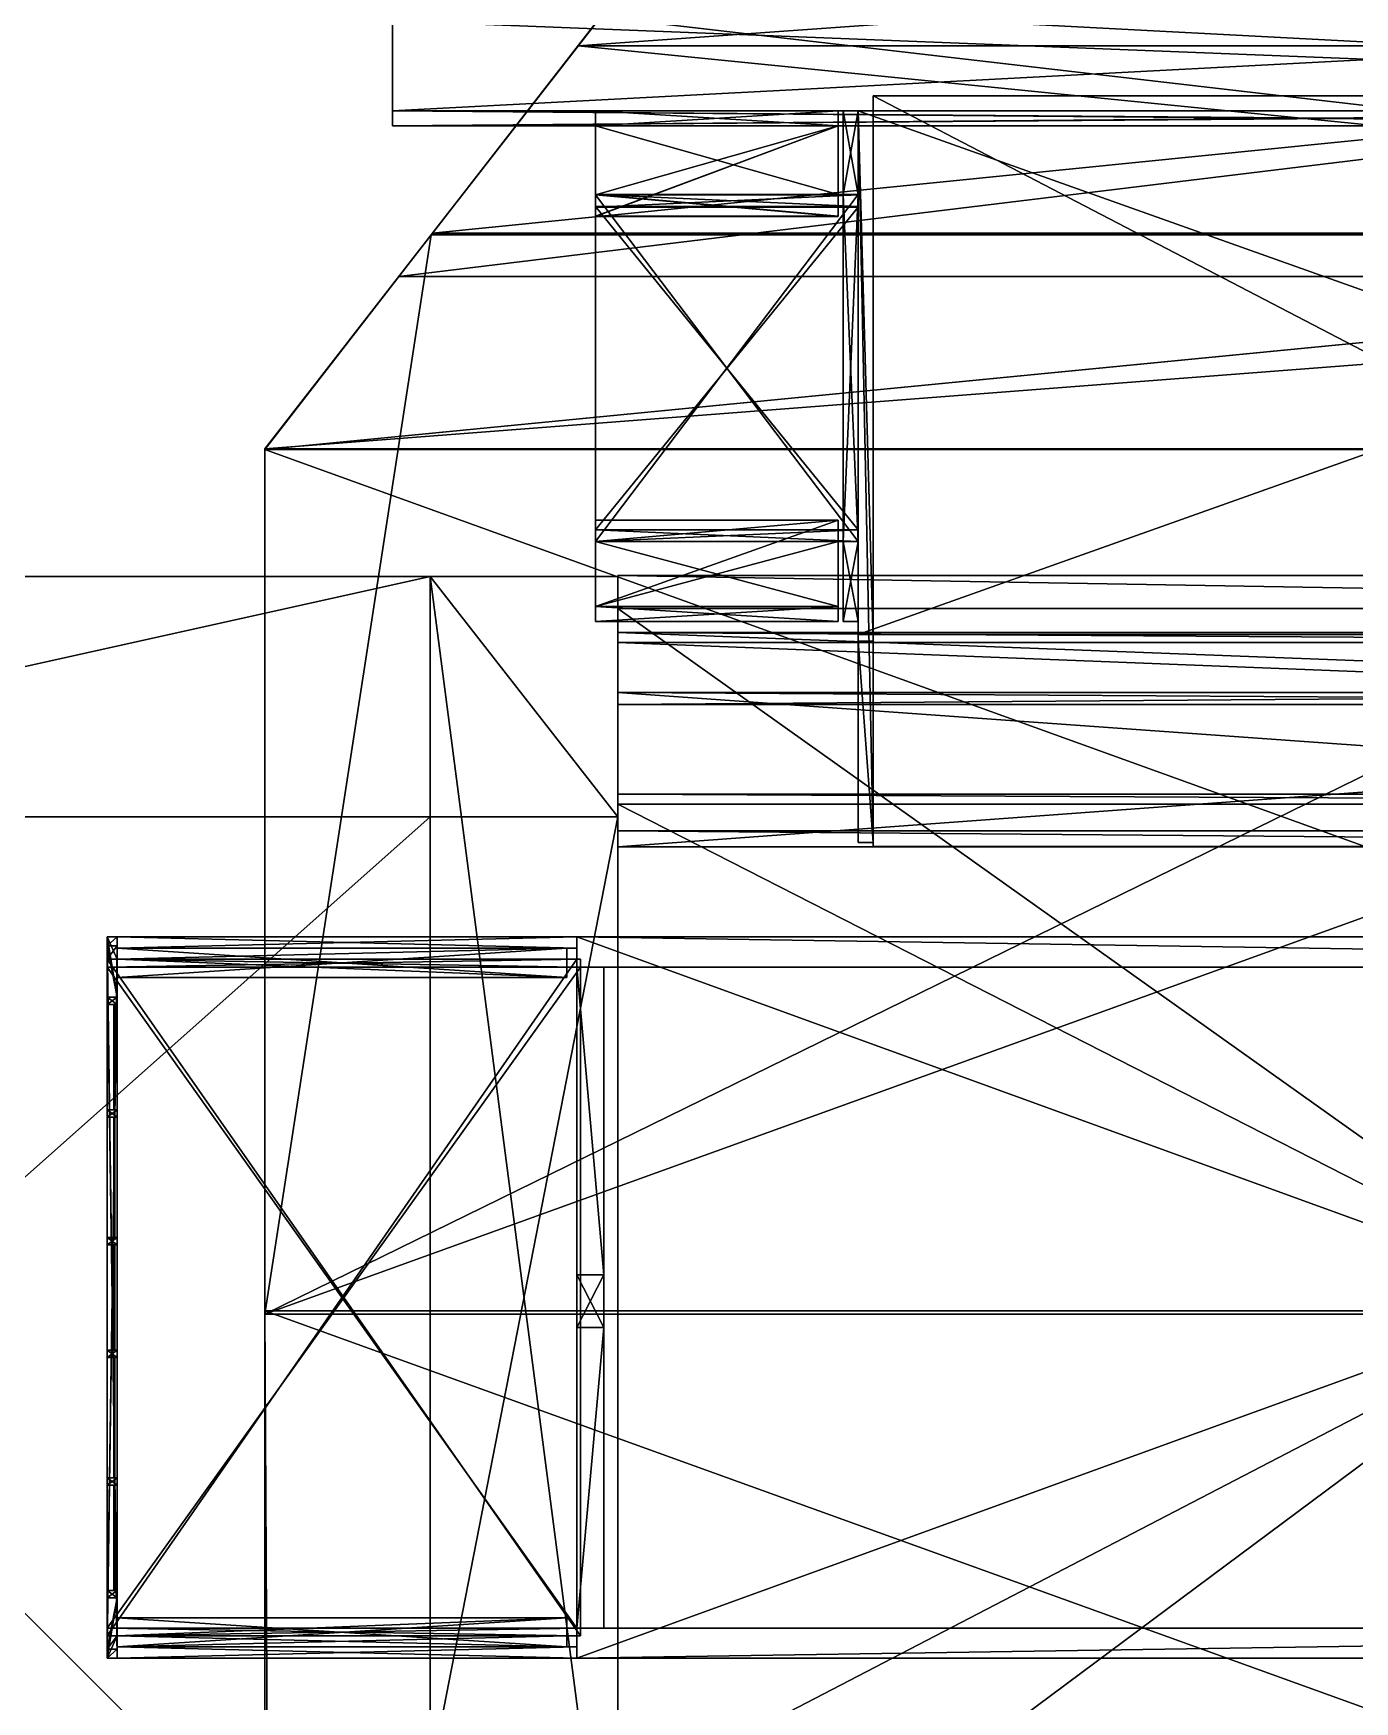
# Model space of a CAD drawing. Extents: x -3720 to 2816, y 1248 to 5888.
# Drawn here: x 1 to 1409, y 3154 to 4930 of the extents above; entities that cross this region are included whole.
import ezdxf

# ---------------------------------------------------------------- set-up
doc = ezdxf.new("R2010")
doc.units = 0

msp = doc.modelspace()

# ---------------------------------------------------------------- meshes
at = {"layer": 'OBJECT000', "color": 50}
mesh = msp.add_polyface(dxfattribs=at)
corners = [(424, 2816, -6400), (424, 4352, -6400), (424, 4096, -5760), (424, 3072, -5760), (624, 3072, -5760), (624, 4096, -5760), (624, 4352, -6400), (624, 2816, -6400)]
mesh.append_faces([[corners[k] for k in face] for face in [(1, 3, 0), (3, 5, 4), (1, 7, 6), (1, 5, 2), (0, 4, 7), (7, 5, 6)]], dxfattribs={"vtx0": -1})
mesh.append_faces([[corners[k] for k in face] for face in [(1, 2, 3), (3, 2, 5), (1, 0, 7), (1, 6, 5), (0, 3, 4), (7, 4, 5)]], dxfattribs={"vtx2": -1})
at = {"layer": 'OBJECT002', "color": 50}
mesh = msp.add_polyface(dxfattribs=at)
corners = [(80, 3232, -5584), (80, 3936, -5584), (580.328003, 3936, -5584), (580.328003, 3232, -5584), (80, 3944.399902, -5596), (80, 3223.600098, -5596), (580.328003, 3223.600098, -5596), (580.328003, 3944.399902, -5596)]
mesh.append_faces([[corners[k] for k in face] for face in [(1, 3, 0), (1, 5, 4), (3, 7, 6), (0, 6, 5), (2, 4, 7), (5, 7, 4)]], dxfattribs={"vtx0": -1})
mesh.append_faces([[corners[k] for k in face] for face in [(1, 2, 3), (1, 0, 5), (3, 2, 7), (0, 3, 6), (2, 1, 4), (5, 6, 7)]], dxfattribs={"vtx2": -1})
at = {"layer": 'OBJECT003', "color": 50}
mesh = msp.add_polyface(dxfattribs=at)
corners = [(80, 3936, -5744), (80, 3232, -5744), (584, 3232, -5744), (584, 3936, -5744), (80, 3223.600098, -5732), (80, 3944.400879, -5732), (584, 3944.400879, -5732), (584, 3223.600098, -5732)]
mesh.append_faces([[corners[k] for k in face] for face in [(1, 3, 0), (1, 5, 4), (3, 7, 6), (0, 6, 5), (2, 4, 7), (5, 7, 4)]], dxfattribs={"vtx0": -1})
mesh.append_faces([[corners[k] for k in face] for face in [(1, 2, 3), (1, 0, 5), (3, 2, 7), (0, 3, 6), (2, 1, 4), (5, 6, 7)]], dxfattribs={"vtx2": -1})
at = {"layer": 'OBJECT004', "color": 50}
mesh = msp.add_polyface(dxfattribs=at)
corners = [(90.721207, 3968, -5698.290039), (580.328125, 3968, -5698.290039), (580.328125, 3968, -5629.708496), (90.721207, 3968, -5629.708496), (580.328003, 3956, -5612.568359), (580.328003, 3956, -5715.430176), (90.721207, 3956, -5612.568359), (90.721207, 3956, -5715.427246)]
mesh.append_faces([[corners[k] for k in face] for face in [(1, 3, 0), (2, 5, 4), (3, 4, 6), (1, 7, 5), (0, 6, 7), (5, 6, 4)]], dxfattribs={"vtx0": -1})
mesh.append_faces([[corners[k] for k in face] for face in [(1, 2, 3), (2, 1, 5), (3, 2, 4), (1, 0, 7), (0, 3, 6), (5, 7, 6)]], dxfattribs={"vtx2": -1})
at = {"layer": 'OBJECT005', "color": 50}
mesh = msp.add_polyface(dxfattribs=at)
corners = [(580.328125, 3200, -5629.708496), (580.328125, 3200, -5698.290039), (90.721207, 3200, -5698.290039), (90.721207, 3200, -5629.708496), (580.328003, 3212, -5715.430176), (580.328003, 3212, -5612.568359), (90.721207, 3212, -5612.567871), (90.721207, 3212, -5715.429688)]
mesh.append_faces([[corners[k] for k in face] for face in [(1, 3, 0), (1, 5, 4), (0, 6, 5), (2, 4, 7), (3, 7, 6), (4, 6, 7)]], dxfattribs={"vtx0": -1})
mesh.append_faces([[corners[k] for k in face] for face in [(1, 2, 3), (1, 0, 5), (0, 3, 6), (2, 1, 4), (3, 2, 7), (4, 5, 6)]], dxfattribs={"vtx2": -1})
at = {"layer": 'OBJECT006', "color": 50}
mesh = msp.add_polyface(dxfattribs=at)
corners = [(569.606018, 3212, -5612.572266), (90.722656, 3212, -5612.572266), (90.722656, 3223.601807, -5596), (569.606018, 3223.601807, -5596), (90.722656, 3243, -5596), (569.606018, 3243, -5596), (90.721199, 3212, -5634.860352), (569.606018, 3212, -5634.860352)]
mesh.append_faces([[corners[k] for k in face] for face in [(1, 3, 0), (2, 5, 3), (1, 4, 2), (1, 7, 6), (0, 5, 7), (4, 7, 5)]], dxfattribs={"vtx0": -1})
mesh.append_faces([[corners[k] for k in face] for face in [(1, 2, 3), (2, 4, 5), (1, 6, 4), (1, 0, 7), (0, 3, 5), (4, 6, 7)]], dxfattribs={"vtx2": -1})
at = {"layer": 'OBJECT007', "color": 50}
mesh = msp.add_polyface(dxfattribs=at)
corners = [(569.606018, 3944.399658, -5596), (90.722656, 3944.399658, -5596), (90.722656, 3956, -5612.570313), (569.606018, 3956, -5612.570313), (90.722656, 3925, -5596), (569.606018, 3925, -5596), (90.721199, 3956, -5634.859863), (569.606018, 3956, -5634.859863)]
mesh.append_faces([[corners[k] for k in face] for face in [(1, 3, 0), (1, 5, 4), (2, 4, 6), (3, 6, 7), (3, 5, 0), (6, 5, 7)]], dxfattribs={"vtx0": -1})
mesh.append_faces([[corners[k] for k in face] for face in [(1, 2, 3), (1, 0, 5), (2, 1, 4), (3, 2, 6), (3, 7, 5), (6, 4, 5)]], dxfattribs={"vtx2": -1})
at = {"layer": 'OBJECT008', "color": 50}
mesh = msp.add_polyface(dxfattribs=at)
corners = [(90.722656, 3956, -5715.427734), (90.722656, 3944.398193, -5732), (569.606018, 3944.398193, -5732), (569.606018, 3956, -5715.427734), (90.722656, 3925, -5732), (569.606018, 3925, -5732), (90.721199, 3956, -5693.139648), (569.606018, 3956, -5693.139648)]
mesh.append_faces([[corners[k] for k in face] for face in [(1, 3, 0), (1, 5, 2), (1, 6, 4), (0, 7, 6), (3, 5, 7), (4, 7, 5)]], dxfattribs={"vtx0": -1})
mesh.append_faces([[corners[k] for k in face] for face in [(1, 2, 3), (1, 4, 5), (1, 0, 6), (0, 3, 7), (3, 2, 5), (4, 6, 7)]], dxfattribs={"vtx2": -1})
at = {"layer": 'OBJECT009', "color": 50}
mesh = msp.add_polyface(dxfattribs=at)
corners = [(569.606018, 3223.599121, -5732), (90.722656, 3223.599121, -5732), (90.722656, 3212, -5715.431641), (569.606018, 3212, -5715.431641), (90.722656, 3243, -5732), (569.606018, 3243, -5732), (90.721199, 3212, -5693.140137), (569.606018, 3212, -5693.140137)]
mesh.append_faces([[corners[k] for k in face] for face in [(1, 3, 0), (1, 5, 4), (2, 4, 6), (3, 6, 7), (0, 7, 5), (5, 6, 4)]], dxfattribs={"vtx0": -1})
mesh.append_faces([[corners[k] for k in face] for face in [(1, 2, 3), (1, 0, 5), (2, 1, 4), (3, 2, 6), (0, 3, 7), (5, 7, 6)]], dxfattribs={"vtx2": -1})
at = {"layer": 'OBJECT010', "color": 50}
mesh = msp.add_polyface(dxfattribs=at)
corners = [(80, 3209.597656, -5712), (80, 3223.597656, -5732), (80, 3944.398926, -5732), (80, 3958.398926, -5712), (90.721199, 3944.400146, -5732), (90.721199, 3958.400146, -5712), (90.721199, 3209.599121, -5712), (90.721199, 3223.599121, -5732)]
mesh.append_faces([[corners[k] for k in face] for face in [(1, 3, 0), (2, 5, 3), (7, 0, 6), (2, 7, 4), (4, 6, 5), (0, 5, 6)]], dxfattribs={"vtx0": -1})
mesh.append_faces([[corners[k] for k in face] for face in [(1, 2, 3), (2, 4, 5), (7, 1, 0), (2, 1, 7), (4, 7, 6), (0, 3, 5)]], dxfattribs={"vtx2": -1})
at = {"layer": 'OBJECT011', "color": 50}
mesh = msp.add_polyface(dxfattribs=at)
corners = [(80, 3200, -5629.710449), (80, 3200, -5632), (80, 3968, -5632), (80, 3968, -5629.709961), (80, 3944.399902, -5596), (80, 3223.600342, -5596), (90.721199, 3968, -5632), (90.721199, 3968, -5629.709961), (90.721199, 3200, -5629.710449), (90.721199, 3200, -5632), (90.721199, 3223.598633, -5596), (90.721199, 3944.399902, -5596)]
mesh.append_faces([[corners[k] for k in face] for face in [(1, 5, 0), (2, 7, 3), (0, 9, 1), (0, 10, 8), (3, 11, 4), (5, 11, 10), (6, 11, 7), (2, 9, 6)]], dxfattribs={"vtx0": -1})
mesh.append_faces([[corners[k] for k in face] for face in [(1, 3, 4), (1, 4, 5), (6, 8, 10), (6, 10, 11)]], dxfattribs={"vtx0": -1, "vtx2": -1})
mesh.append_faces([[corners[k] for k in face] for face in [(1, 2, 3), (2, 6, 7), (0, 8, 9), (0, 5, 10), (3, 7, 11), (5, 4, 11), (6, 9, 8), (2, 1, 9)]], dxfattribs={"vtx2": -1})
at = {"layer": 'OBJECT012', "color": 50}
mesh = msp.add_polyface(dxfattribs=at)
corners = [(80, 3200, -5632), (80, 3200, -5698.290527), (80, 3209.599854, -5712), (80, 3264, -5712), (80, 3264, -5632), (90.721199, 3200, -5632), (90.721199, 3200, -5698.290527), (90.721199, 3209.599854, -5712), (90.721199, 3264, -5712), (90.721199, 3264, -5632)]
mesh.append_faces([[corners[k] for k in face] for face in [(1, 4, 0), (6, 0, 5), (1, 7, 2), (7, 9, 8), (2, 8, 3), (0, 9, 5), (3, 9, 4)]], dxfattribs={"vtx0": -1})
mesh.append_faces([[corners[k] for k in face] for face in [(1, 3, 4), (7, 5, 9)]], dxfattribs={"vtx0": -1, "vtx2": -1})
mesh.append_faces([[corners[k] for k in face] for face in [(1, 2, 3), (6, 1, 0), (1, 6, 7), (7, 6, 5), (2, 7, 8), (0, 4, 9), (3, 8, 9)]], dxfattribs={"vtx2": -1})
at = {"layer": 'OBJECT013', "color": 50}
mesh = msp.add_polyface(dxfattribs=at)
corners = [(80, 3264, -5712), (80, 3272, -5712), (80, 3272, -5632), (80, 3264, -5632), (90.721199, 3272, -5712), (90.721199, 3264, -5712), (90.721199, 3264, -5632), (90.721199, 3272, -5632)]
mesh.append_faces([[corners[k] for k in face] for face in [(1, 3, 0), (5, 7, 4), (0, 4, 1), (2, 6, 3), (5, 3, 6), (1, 7, 2)]], dxfattribs={"vtx0": -1})
mesh.append_faces([[corners[k] for k in face] for face in [(1, 2, 3), (5, 6, 7), (0, 5, 4), (2, 7, 6), (5, 0, 3), (1, 4, 7)]], dxfattribs={"vtx2": -1})
at = {"layer": 'OBJECT014', "color": 50}
mesh = msp.add_polyface(dxfattribs=at)
corners = [(87, 3272, -5712), (87, 3384, -5712), (87, 3384, -5632), (87, 3272, -5632), (88, 3384, -5712), (88, 3272, -5712), (88, 3272, -5632), (88, 3384, -5632)]
mesh.append_faces([[corners[k] for k in face] for face in [(1, 3, 0), (5, 7, 4), (0, 4, 1), (2, 6, 3), (5, 3, 6), (1, 7, 2)]], dxfattribs={"vtx0": -1})
mesh.append_faces([[corners[k] for k in face] for face in [(1, 2, 3), (5, 6, 7), (0, 5, 4), (2, 7, 6), (5, 0, 3), (1, 4, 7)]], dxfattribs={"vtx2": -1})
at = {"layer": 'OBJECT015', "color": 50}
mesh = msp.add_polyface(dxfattribs=at)
corners = [(80, 3384, -5712), (80, 3392, -5712), (80, 3392, -5632), (80, 3384, -5632), (90.721199, 3392, -5712), (90.721199, 3384, -5712), (90.721199, 3384, -5632), (90.721199, 3392, -5632)]
mesh.append_faces([[corners[k] for k in face] for face in [(1, 3, 0), (5, 7, 4), (0, 4, 1), (2, 6, 3), (5, 3, 6), (1, 7, 2)]], dxfattribs={"vtx0": -1})
mesh.append_faces([[corners[k] for k in face] for face in [(1, 2, 3), (5, 6, 7), (0, 5, 4), (2, 7, 6), (5, 0, 3), (1, 4, 7)]], dxfattribs={"vtx2": -1})
at = {"layer": 'OBJECT016', "color": 50}
mesh = msp.add_polyface(dxfattribs=at)
corners = [(87, 3392, -5712), (87, 3520, -5712), (87, 3520, -5632), (87, 3392, -5632), (88, 3520, -5712), (88, 3392, -5712), (88, 3392, -5632), (88, 3520, -5632)]
mesh.append_faces([[corners[k] for k in face] for face in [(1, 3, 0), (5, 7, 4), (0, 4, 1), (2, 6, 3), (5, 3, 6), (1, 7, 2)]], dxfattribs={"vtx0": -1})
mesh.append_faces([[corners[k] for k in face] for face in [(1, 2, 3), (5, 6, 7), (0, 5, 4), (2, 7, 6), (5, 0, 3), (1, 4, 7)]], dxfattribs={"vtx2": -1})
at = {"layer": 'OBJECT017', "color": 50}
mesh = msp.add_polyface(dxfattribs=at)
corners = [(80, 3520, -5712), (80, 3528, -5712), (80, 3528, -5632), (80, 3520, -5632), (90.721199, 3528, -5712), (90.721199, 3520, -5712), (90.721199, 3520, -5632), (90.721199, 3528, -5632)]
mesh.append_faces([[corners[k] for k in face] for face in [(1, 3, 0), (5, 7, 4), (0, 4, 1), (2, 6, 3), (5, 3, 6), (1, 7, 2)]], dxfattribs={"vtx0": -1})
mesh.append_faces([[corners[k] for k in face] for face in [(1, 2, 3), (5, 6, 7), (0, 5, 4), (2, 7, 6), (5, 0, 3), (1, 4, 7)]], dxfattribs={"vtx2": -1})
at = {"layer": 'OBJECT018', "color": 50}
mesh = msp.add_polyface(dxfattribs=at)
corners = [(87, 3528, -5712), (87, 3640, -5712), (87, 3640, -5632), (87, 3528, -5632), (88, 3640, -5712), (88, 3528, -5712), (88, 3528, -5632), (88, 3640, -5632)]
mesh.append_faces([[corners[k] for k in face] for face in [(1, 3, 0), (5, 7, 4), (0, 4, 1), (2, 6, 3), (5, 3, 6), (1, 7, 2)]], dxfattribs={"vtx0": -1})
mesh.append_faces([[corners[k] for k in face] for face in [(1, 2, 3), (5, 6, 7), (0, 5, 4), (2, 7, 6), (5, 0, 3), (1, 4, 7)]], dxfattribs={"vtx2": -1})
at = {"layer": 'OBJECT019', "color": 50}
mesh = msp.add_polyface(dxfattribs=at)
corners = [(80, 3640, -5712), (80, 3648, -5712), (80, 3648, -5632), (80, 3640, -5632), (90.721199, 3648, -5712), (90.721199, 3640, -5712), (90.721199, 3640, -5632), (90.721199, 3648, -5632)]
mesh.append_faces([[corners[k] for k in face] for face in [(1, 3, 0), (5, 7, 4), (0, 4, 1), (2, 6, 3), (1, 7, 2), (5, 3, 6)]], dxfattribs={"vtx0": -1})
mesh.append_faces([[corners[k] for k in face] for face in [(1, 2, 3), (5, 6, 7), (0, 5, 4), (2, 7, 6), (1, 4, 7), (5, 0, 3)]], dxfattribs={"vtx2": -1})
at = {"layer": 'OBJECT020', "color": 50}
mesh = msp.add_polyface(dxfattribs=at)
corners = [(87, 3648, -5712), (87, 3776, -5712), (87, 3776, -5632), (87, 3648, -5632), (88, 3776, -5712), (88, 3648, -5712), (88, 3648, -5632), (88, 3776, -5632)]
mesh.append_faces([[corners[k] for k in face] for face in [(1, 3, 0), (5, 7, 4), (0, 4, 1), (2, 6, 3), (5, 3, 6), (1, 7, 2)]], dxfattribs={"vtx0": -1})
mesh.append_faces([[corners[k] for k in face] for face in [(1, 2, 3), (5, 6, 7), (0, 5, 4), (2, 7, 6), (5, 0, 3), (1, 4, 7)]], dxfattribs={"vtx2": -1})
at = {"layer": 'OBJECT021', "color": 50}
mesh = msp.add_polyface(dxfattribs=at)
corners = [(80, 3776, -5712), (80, 3784, -5712), (80, 3784, -5632), (80, 3776, -5632), (90.721199, 3784, -5712), (90.721199, 3776, -5712), (90.721199, 3776, -5632), (90.721199, 3784, -5632)]
mesh.append_faces([[corners[k] for k in face] for face in [(1, 3, 0), (5, 7, 4), (0, 4, 1), (2, 6, 3), (5, 3, 6), (1, 7, 2)]], dxfattribs={"vtx0": -1})
mesh.append_faces([[corners[k] for k in face] for face in [(1, 2, 3), (5, 6, 7), (0, 5, 4), (2, 7, 6), (5, 0, 3), (1, 4, 7)]], dxfattribs={"vtx2": -1})
at = {"layer": 'OBJECT022', "color": 50}
mesh = msp.add_polyface(dxfattribs=at)
corners = [(87, 3784, -5712), (87, 3896, -5712), (87, 3896, -5632), (87, 3784, -5632), (88, 3896, -5712), (88, 3784, -5712), (88, 3784, -5632), (88, 3896, -5632)]
mesh.append_faces([[corners[k] for k in face] for face in [(1, 3, 0), (5, 7, 4), (0, 4, 1), (2, 6, 3), (5, 3, 6), (1, 7, 2)]], dxfattribs={"vtx0": -1})
mesh.append_faces([[corners[k] for k in face] for face in [(1, 2, 3), (5, 6, 7), (0, 5, 4), (2, 7, 6), (5, 0, 3), (1, 4, 7)]], dxfattribs={"vtx2": -1})
at = {"layer": 'OBJECT023', "color": 50}
mesh = msp.add_polyface(dxfattribs=at)
corners = [(80, 3896, -5712), (80, 3904, -5712), (80, 3904, -5632), (80, 3896, -5632), (90.721199, 3904, -5712), (90.721199, 3896, -5712), (90.721199, 3896, -5632), (90.721199, 3904, -5632)]
mesh.append_faces([[corners[k] for k in face] for face in [(1, 3, 0), (5, 7, 4), (0, 4, 1), (2, 6, 3), (1, 7, 2), (5, 3, 6)]], dxfattribs={"vtx0": -1})
mesh.append_faces([[corners[k] for k in face] for face in [(1, 2, 3), (5, 6, 7), (0, 5, 4), (2, 7, 6), (1, 4, 7), (5, 0, 3)]], dxfattribs={"vtx2": -1})
at = {"layer": 'OBJECT024', "color": 50}
mesh = msp.add_polyface(dxfattribs=at)
corners = [(80, 3904, -5712), (80, 3958.400146, -5712), (80, 3968, -5698.290527), (80, 3968, -5632), (80, 3904, -5632), (90.721199, 3968, -5698.290527), (90.721199, 3968, -5632), (90.721199, 3958.399658, -5712), (90.721199, 3904, -5712), (90.721199, 3904, -5632)]
mesh.append_faces([[corners[k] for k in face] for face in [(1, 4, 0), (2, 6, 3), (1, 5, 2), (5, 9, 6), (1, 8, 7), (3, 9, 4), (8, 4, 9)]], dxfattribs={"vtx0": -1})
mesh.append_faces([[corners[k] for k in face] for face in [(1, 3, 4), (5, 8, 9)]], dxfattribs={"vtx0": -1, "vtx2": -1})
mesh.append_faces([[corners[k] for k in face] for face in [(1, 2, 3), (2, 5, 6), (1, 7, 5), (5, 7, 8), (1, 0, 8), (3, 6, 9), (8, 0, 4)]], dxfattribs={"vtx2": -1})
at = {"layer": 'OBJECT025', "color": 50}
mesh = msp.add_polyface(dxfattribs=at)
corners = [(424, 3072, -5760), (-728, 3072, -5760), (-728, 4096, -5760), (424, 4096, -5760), (424, 4352, -6400), (-1112, 4352, -6400), (-1112, 2816, -6400), (424, 2816, -6400)]
mesh.append_faces([[corners[k] for k in face] for face in [(1, 3, 0), (5, 7, 4), (4, 2, 5), (6, 0, 7), (5, 1, 6), (7, 3, 4)]], dxfattribs={"vtx0": -1})
mesh.append_faces([[corners[k] for k in face] for face in [(1, 2, 3), (5, 6, 7), (4, 3, 2), (6, 1, 0), (5, 2, 1), (7, 0, 3)]], dxfattribs={"vtx2": -1})
at = {"layer": 'OBJECT055', "color": 50}
mesh = msp.add_polyface(dxfattribs=at)
corners = [(880, 4290, -6304), (880, 4848, -6304), (2448, 4848, -6304), (2448, 4290, -6304), (880, 4848, -6320), (880, 4290, -6320), (2448, 4290, -6320), (2448, 4848, -6320)]
mesh.append_faces([[corners[k] for k in face] for face in [(1, 3, 0), (5, 7, 4), (4, 0, 5), (6, 2, 7), (7, 1, 4), (5, 3, 6)]], dxfattribs={"vtx0": -1})
mesh.append_faces([[corners[k] for k in face] for face in [(1, 2, 3), (5, 6, 7), (4, 1, 0), (6, 3, 2), (7, 2, 1), (5, 0, 3)]], dxfattribs={"vtx2": -1})
at = {"layer": 'OBJECT056', "color": 50}
mesh = msp.add_polyface(dxfattribs=at)
corners = [(624, 4080.890137, -5776), (624, 4228.459961, -6155.459961), (2688, 4228.459961, -6155.459961), (2688, 4080.890137, -5776), (624, 4064, -5776), (624, 4215.580078, -6154.939941), (2688, 4064, -5776), (2688, 4215.580078, -6154.939941)]
mesh.append_faces([[corners[k] for k in face] for face in [(1, 3, 0), (0, 5, 1), (0, 6, 4), (2, 6, 3), (4, 7, 5), (1, 7, 2)]], dxfattribs={"vtx0": -1})
mesh.append_faces([[corners[k] for k in face] for face in [(1, 2, 3), (0, 4, 5), (0, 3, 6), (2, 7, 6), (4, 6, 7), (1, 5, 7)]], dxfattribs={"vtx2": -1})
at = {"layer": 'OBJECT057', "color": 50}
mesh = msp.add_polyface(dxfattribs=at)
corners = [(624, 4228.459473, -6155.459961), (624, 4292.439453, -6320), (2304, 4292.439453, -6320), (2304, 4228.459473, -6155.459961), (624, 4215.580078, -6154.939941), (624, 4281.600098, -6320), (2304, 4281.598633, -6320), (2304, 4215.578613, -6154.939941)]
mesh.append_faces([[corners[k] for k in face] for face in [(1, 3, 0), (5, 0, 4), (5, 7, 6), (4, 3, 7), (1, 6, 2), (2, 7, 3)]], dxfattribs={"vtx0": -1})
mesh.append_faces([[corners[k] for k in face] for face in [(1, 2, 3), (5, 1, 0), (5, 4, 7), (4, 0, 3), (1, 5, 6), (2, 6, 7)]], dxfattribs={"vtx2": -1})
at = {"layer": 'OBJECT059', "color": 50}
mesh = msp.add_polyface(dxfattribs=at)
corners = [(896, 4064.320068, -5765.691406), (896, 4864, -6044.611328), (2432, 4864, -6044.611328), (2432, 4064.320068, -5765.691406), (2432, 4864, -6049.959961), (896, 4864, -6049.959961), (896, 4064.320068, -5775.560059), (2432, 4064.320068, -5775.560059)]
mesh.append_faces([[corners[k] for k in face] for face in [(1, 3, 0), (2, 5, 4), (1, 6, 5), (3, 4, 7), (0, 7, 6), (5, 7, 4)]], dxfattribs={"vtx0": -1})
mesh.append_faces([[corners[k] for k in face] for face in [(1, 2, 3), (2, 1, 5), (1, 0, 6), (3, 2, 4), (0, 3, 7), (5, 6, 7)]], dxfattribs={"vtx2": -1})
at = {"layer": 'OBJECT060', "color": 50}
mesh = msp.add_polyface(dxfattribs=at)
corners = [(880, 4283.109863, -6304.439941), (880, 4848, -6304.439941), (880, 4848, -6044.609375), (880, 4068.459717, -5767.139648), (896, 4848, -6044.61084), (896, 4068.460449, -5767.141113), (896, 4848, -6304.439941), (896, 4283.109863, -6304.439941)]
mesh.append_faces([[corners[k] for k in face] for face in [(1, 3, 0), (2, 5, 3), (1, 4, 2), (1, 7, 6), (4, 7, 5), (0, 5, 7)]], dxfattribs={"vtx0": -1})
mesh.append_faces([[corners[k] for k in face] for face in [(1, 2, 3), (2, 4, 5), (1, 6, 4), (1, 0, 7), (4, 6, 7), (0, 3, 5)]], dxfattribs={"vtx2": -1})
at = {"layer": 'OBJECT061', "color": 50}
mesh = msp.add_polyface(dxfattribs=at)
corners = [(600, 4745.19043, -6416), (600, 4401.751465, -6416), (880, 4401.751465, -6416), (880, 4745.19043, -6416), (600, 4389.331543, -6400), (600, 4758.250488, -6400), (880, 4758.250488, -6400), (880, 4389.331543, -6400)]
mesh.append_faces([[corners[k] for k in face] for face in [(1, 3, 0), (1, 5, 4), (3, 7, 6), (2, 4, 7), (0, 6, 5), (5, 7, 4)]], dxfattribs={"vtx0": -1})
mesh.append_faces([[corners[k] for k in face] for face in [(1, 2, 3), (1, 0, 5), (3, 2, 7), (2, 1, 4), (0, 3, 6), (5, 6, 7)]], dxfattribs={"vtx2": -1})
at = {"layer": 'OBJECT062', "color": 50}
mesh = msp.add_polyface(dxfattribs=at)
corners = [(600, 4831.879883, -6309.750488), (600, 4758.250488, -6400), (858.461975, 4758.250488, -6400), (858.461975, 4831.879883, -6309.750488), (600, 4735.169922, -6400), (858.461975, 4735.169922, -6400), (600, 4831.879883, -6288), (858.461975, 4831.879883, -6288)]
mesh.append_faces([[corners[k] for k in face] for face in [(1, 3, 0), (1, 5, 2), (1, 6, 4), (3, 5, 7), (0, 7, 6), (4, 7, 5)]], dxfattribs={"vtx0": -1})
mesh.append_faces([[corners[k] for k in face] for face in [(1, 2, 3), (1, 4, 5), (1, 0, 6), (3, 2, 5), (0, 3, 7), (4, 6, 7)]], dxfattribs={"vtx2": -1})
at = {"layer": 'OBJECT063', "color": 50}
mesh = msp.add_polyface(dxfattribs=at)
corners = [(858.461975, 4831.879883, -6234.115723), (858.461975, 4758.813477, -6144), (600, 4758.813477, -6144), (600, 4831.879883, -6234.115723), (600, 4735.77002, -6144), (858.461975, 4735.77002, -6144), (600, 4831.879883, -6256), (858.461975, 4831.879883, -6256)]
mesh.append_faces([[corners[k] for k in face] for face in [(1, 3, 0), (2, 5, 4), (3, 4, 6), (0, 5, 1), (0, 6, 7), (4, 7, 6)]], dxfattribs={"vtx0": -1})
mesh.append_faces([[corners[k] for k in face] for face in [(1, 2, 3), (2, 1, 5), (3, 2, 4), (0, 7, 5), (0, 3, 6), (4, 5, 7)]], dxfattribs={"vtx2": -1})
at = {"layer": 'OBJECT064', "color": 50}
mesh = msp.add_polyface(dxfattribs=at)
corners = [(600, 4401.751465, -6128), (600, 4745.830078, -6128), (880, 4745.830078, -6128), (880, 4401.751465, -6128), (600, 4758.799805, -6144), (600, 4389.331543, -6144), (880, 4389.331543, -6144), (880, 4758.799805, -6144)]
mesh.append_faces([[corners[k] for k in face] for face in [(1, 3, 0), (1, 5, 4), (3, 7, 6), (0, 6, 5), (2, 4, 7), (5, 7, 4)]], dxfattribs={"vtx0": -1})
mesh.append_faces([[corners[k] for k in face] for face in [(1, 2, 3), (1, 0, 5), (3, 2, 7), (0, 3, 6), (2, 1, 4), (5, 6, 7)]], dxfattribs={"vtx2": -1})
at = {"layer": 'OBJECT065', "color": 50}
mesh = msp.add_polyface(dxfattribs=at)
corners = [(600, 4848, -6290), (858.461975, 4848, -6290), (858.461975, 4848, -6254), (600, 4848, -6254), (600, 4831.879883, -6234.116211), (858.461975, 4831.879883, -6234.116211), (858.461975, 4831.879883, -6309.751465), (600, 4831.879883, -6309.751465)]
mesh.append_faces([[corners[k] for k in face] for face in [(1, 3, 0), (3, 5, 4), (1, 7, 6), (0, 4, 7), (2, 6, 5), (7, 5, 6)]], dxfattribs={"vtx0": -1})
mesh.append_faces([[corners[k] for k in face] for face in [(1, 2, 3), (3, 2, 5), (1, 0, 7), (0, 3, 4), (2, 1, 6), (7, 4, 5)]], dxfattribs={"vtx2": -1})
at = {"layer": 'OBJECT066', "color": 50}
mesh = msp.add_polyface(dxfattribs=at)
corners = [(858.461975, 4320.120117, -6310.78125), (858.461975, 4389.329102, -6400), (600, 4389.329102, -6400), (600, 4320.120117, -6310.78125), (600, 4412.069824, -6400), (858.461975, 4412.069824, -6400), (600, 4320.120117, -6288), (858.461975, 4320.120117, -6288)]
mesh.append_faces([[corners[k] for k in face] for face in [(1, 3, 0), (2, 5, 4), (3, 4, 6), (1, 7, 5), (0, 6, 7), (5, 6, 4)]], dxfattribs={"vtx0": -1})
mesh.append_faces([[corners[k] for k in face] for face in [(1, 2, 3), (2, 1, 5), (3, 2, 4), (1, 0, 7), (0, 3, 6), (5, 7, 6)]], dxfattribs={"vtx2": -1})
at = {"layer": 'OBJECT067', "color": 50}
mesh = msp.add_polyface(dxfattribs=at)
corners = [(858.461975, 4304, -6290), (600, 4304, -6290), (600, 4304, -6254), (858.461975, 4304, -6254), (858.461975, 4320.120117, -6233.21875), (600, 4320.120117, -6233.21875), (600, 4320.120117, -6310.780273), (858.461975, 4320.120117, -6310.780273)]
mesh.append_faces([[corners[k] for k in face] for face in [(1, 3, 0), (3, 5, 4), (1, 7, 6), (2, 6, 5), (0, 4, 7), (7, 5, 6)]], dxfattribs={"vtx0": -1})
mesh.append_faces([[corners[k] for k in face] for face in [(1, 2, 3), (3, 2, 5), (1, 0, 7), (2, 1, 6), (0, 3, 4), (7, 4, 5)]], dxfattribs={"vtx2": -1})
at = {"layer": 'OBJECT068', "color": 50}
mesh = msp.add_polyface(dxfattribs=at)
corners = [(600, 4320.120117, -6233.218262), (600, 4389.338379, -6144), (858.461975, 4389.338379, -6144), (858.461975, 4320.120117, -6233.218262), (600, 4412.080078, -6144), (858.461975, 4412.080078, -6144), (600, 4320.120117, -6256), (858.461975, 4320.120117, -6256)]
mesh.append_faces([[corners[k] for k in face] for face in [(1, 3, 0), (1, 5, 2), (0, 4, 1), (3, 5, 7), (0, 7, 6), (5, 6, 7)]], dxfattribs={"vtx0": -1})
mesh.append_faces([[corners[k] for k in face] for face in [(1, 2, 3), (1, 4, 5), (0, 6, 4), (3, 2, 5), (0, 3, 7), (5, 4, 6)]], dxfattribs={"vtx2": -1})
at = {"layer": 'OBJECT069', "color": 50}
mesh = msp.add_polyface(dxfattribs=at)
corners = [(880, 4848, -6254), (880, 4848, -6290), (880, 4758.25, -6400), (880, 4389.330078, -6400), (880, 4304, -6290), (880, 4304, -6254), (880, 4389.32959, -6144), (880, 4758.810059, -6144), (864, 4848, -6290), (864, 4848, -6254), (864, 4304, -6290), (864, 4304, -6254), (864, 4389.329102, -6144), (864, 4389.328613, -6400), (864, 4758.811035, -6144), (864, 4758.250977, -6400)]
mesh.append_faces([[corners[k] for k in face] for face in [(1, 7, 0), (1, 9, 8), (4, 11, 5), (5, 12, 6), (3, 10, 4), (0, 14, 9), (2, 8, 15), (7, 12, 14), (3, 15, 13), (10, 12, 11)]], dxfattribs={"vtx0": -1})
mesh.append_faces([[corners[k] for k in face] for face in [(1, 3, 4), (1, 4, 5), (1, 5, 6), (1, 6, 7), (10, 15, 8), (10, 8, 9), (10, 9, 14), (10, 14, 12)]], dxfattribs={"vtx0": -1, "vtx2": -1})
mesh.append_faces([[corners[k] for k in face] for face in [(1, 2, 3), (1, 0, 9), (4, 10, 11), (5, 11, 12), (3, 13, 10), (0, 7, 14), (2, 1, 8), (7, 6, 12), (3, 2, 15), (10, 13, 15)]], dxfattribs={"vtx2": -1})
at = {"layer": 'OBJECT074', "color": 50}
mesh = msp.add_polyface(dxfattribs=at)
corners = [(384, 4976, -6353.630371), (384, 4848, -6317.17041), (2816, 4848, -6317.17041), (2816, 4976, -6353.630371), (384, 4848, -6304), (384, 4976, -6338.910156), (2816, 4848, -6304), (2816, 4976, -6338.910156)]
mesh.append_faces([[corners[k] for k in face] for face in [(1, 3, 0), (1, 5, 4), (2, 7, 3), (2, 4, 6), (5, 6, 4), (0, 7, 5)]], dxfattribs={"vtx0": -1})
mesh.append_faces([[corners[k] for k in face] for face in [(1, 2, 3), (1, 0, 5), (2, 6, 7), (2, 1, 4), (5, 7, 6), (0, 3, 7)]], dxfattribs={"vtx2": -1})
at = {"layer": 'OBJECT075', "color": 50}
mesh = msp.add_polyface(dxfattribs=at)
corners = [(2304, 4832, -6160), (2304, 4832, -6312.618164), (384, 4832, -6312.618164), (384, 4832, -6160), (2304, 4848, -6317.169922), (384, 4848, -6317.169922), (384, 4848, -6160), (2304, 4848, -6160)]
mesh.append_faces([[corners[k] for k in face] for face in [(1, 3, 0), (5, 1, 4), (2, 6, 3), (5, 7, 6), (4, 0, 7), (3, 7, 0)]], dxfattribs={"vtx0": -1})
mesh.append_faces([[corners[k] for k in face] for face in [(1, 2, 3), (5, 2, 1), (2, 5, 6), (5, 4, 7), (4, 1, 0), (3, 6, 7)]], dxfattribs={"vtx2": -1})
at = {"layer": 'OBJECT076', "color": 50}
mesh = msp.add_polyface(dxfattribs=at)
corners = [(384, 4832, -6160), (384, 4832, -6071.378906), (2448, 4832, -6071.378906), (2448, 4832, -6160), (384, 4848, -6058.851563), (2448, 4848, -6058.851563), (384, 4848, -6160), (2448, 4848, -6160)]
mesh.append_faces([[corners[k] for k in face] for face in [(1, 3, 0), (1, 5, 2), (0, 4, 1), (5, 6, 7), (2, 7, 3), (6, 3, 7)]], dxfattribs={"vtx0": -1})
mesh.append_faces([[corners[k] for k in face] for face in [(1, 2, 3), (1, 4, 5), (0, 6, 4), (5, 4, 6), (2, 5, 7), (6, 0, 3)]], dxfattribs={"vtx2": -1})
at = {"layer": 'OBJECT077', "color": 50}
mesh = msp.add_polyface(dxfattribs=at)
corners = [(384, 4848, -6058.850098), (384, 4943.569824, -5984), (2816, 4943.569824, -5984), (2816, 4848, -6058.850098), (384, 4976, -5984), (2816, 4976, -5984), (384, 4848, -6080), (2816, 4848, -6080)]
mesh.append_faces([[corners[k] for k in face] for face in [(1, 3, 0), (1, 5, 2), (1, 6, 4), (3, 5, 7), (0, 7, 6), (4, 7, 5)]], dxfattribs={"vtx0": -1})
mesh.append_faces([[corners[k] for k in face] for face in [(1, 2, 3), (1, 4, 5), (1, 0, 6), (3, 2, 5), (0, 3, 7), (4, 6, 7)]], dxfattribs={"vtx2": -1})
at = {"layer": 'OBJECT084', "color": 50}
mesh = msp.add_polyface(dxfattribs=at)
corners = [(624, 3056, -5744), (624, 4109.330078, -5744), (2688, 4109.330078, -5744), (2688, 3056, -5744), (2688, 4120, -5776), (2688, 3048, -5776), (624, 3048, -5776), (624, 4120, -5776)]
mesh.append_faces([[corners[k] for k in face] for face in [(1, 3, 0), (5, 2, 4), (7, 0, 6), (6, 4, 7), (0, 5, 6), (2, 7, 4)]], dxfattribs={"vtx0": -1})
mesh.append_faces([[corners[k] for k in face] for face in [(1, 2, 3), (5, 3, 2), (7, 1, 0), (6, 5, 4), (0, 3, 5), (2, 1, 7)]], dxfattribs={"vtx2": -1})
at = {"layer": 'OBJECT085', "color": 50}
mesh = msp.add_polyface(dxfattribs=at)
corners = [(624, 4353.120117, -6400), (624, 2816.829346, -6400), (2688, 2816.829346, -6400), (2688, 4353.120117, -6400), (2688, 2850, -6320), (2688, 4318, -6320), (624, 4318, -6320), (624, 2850, -6320)]
mesh.append_faces([[corners[k] for k in face] for face in [(1, 3, 0), (2, 5, 3), (0, 7, 1), (6, 4, 7), (2, 7, 4), (0, 5, 6)]], dxfattribs={"vtx0": -1})
mesh.append_faces([[corners[k] for k in face] for face in [(1, 2, 3), (2, 4, 5), (0, 6, 7), (6, 5, 4), (2, 1, 7), (0, 3, 5)]], dxfattribs={"vtx2": -1})
at = {"layer": 'OBJECT086', "color": 50}
mesh = msp.add_polyface(dxfattribs=at)
corners = [(580.328003, 3608, -5624), (580.328003, 3608, -5616), (580.328003, 3552, -5616), (580.328003, 3552, -5624), (608.91803, 3608, -5616), (608.91803, 3552, -5616), (608.91803, 3552, -5624), (608.91803, 3608, -5624)]
mesh.append_faces([[corners[k] for k in face] for face in [(1, 3, 0), (1, 5, 2), (5, 7, 6), (2, 6, 3), (0, 4, 1), (3, 7, 0)]], dxfattribs={"vtx0": -1})
mesh.append_faces([[corners[k] for k in face] for face in [(1, 2, 3), (1, 4, 5), (5, 4, 7), (2, 5, 6), (0, 7, 4), (3, 6, 7)]], dxfattribs={"vtx2": -1})
at = {"layer": 'OBJECT087', "color": 50}
mesh = msp.add_polyface(dxfattribs=at)
corners = [(580.328125, 3968, -5584), (2696, 3968, -5584), (2696, 3200, -5584), (580.328125, 3200, -5584), (2696, 3200, -5616), (2696, 3968, -5616), (580.328125, 3968, -5616), (580.328125, 3200, -5616)]
mesh.append_faces([[corners[k] for k in face] for face in [(1, 3, 0), (2, 5, 4), (1, 6, 5), (3, 4, 7), (0, 7, 6), (4, 6, 7)]], dxfattribs={"vtx0": -1})
mesh.append_faces([[corners[k] for k in face] for face in [(1, 2, 3), (2, 1, 5), (1, 0, 6), (3, 2, 4), (0, 3, 7), (4, 5, 6)]], dxfattribs={"vtx2": -1})
at = {"layer": 'OBJECT088', "color": 50}
mesh = msp.add_polyface(dxfattribs=at)
corners = [(580.328125, 3200, -5744), (2696, 3200, -5744), (2696, 3968, -5744), (580.328125, 3968, -5744), (2696, 3968, -5712), (2696, 3200, -5712), (580.328125, 3968, -5712), (580.328125, 3200, -5712)]
mesh.append_faces([[corners[k] for k in face] for face in [(1, 3, 0), (2, 5, 4), (3, 4, 6), (1, 7, 5), (0, 6, 7), (4, 7, 6)]], dxfattribs={"vtx0": -1})
mesh.append_faces([[corners[k] for k in face] for face in [(1, 2, 3), (2, 1, 5), (3, 2, 4), (1, 0, 7), (0, 3, 6), (4, 5, 7)]], dxfattribs={"vtx2": -1})
at = {"layer": 'OBJECT090', "color": 50}
mesh = msp.add_polyface(dxfattribs=at)
corners = [(580.328125, 3968, -5616), (580.328125, 3968, -5712), (2667.409912, 3968, -5712), (2667.409912, 3968, -5616), (580.328003, 3936, -5712), (580.328003, 3936, -5616), (2667.409912, 3936, -5616), (2667.409912, 3936, -5712)]
mesh.append_faces([[corners[k] for k in face] for face in [(1, 3, 0), (1, 5, 4), (0, 6, 5), (1, 7, 2), (2, 6, 3), (4, 6, 7)]], dxfattribs={"vtx0": -1})
mesh.append_faces([[corners[k] for k in face] for face in [(1, 2, 3), (1, 0, 5), (0, 3, 6), (1, 4, 7), (2, 7, 6), (4, 5, 6)]], dxfattribs={"vtx2": -1})
at = {"layer": 'OBJECT091', "color": 50}
mesh = msp.add_polyface(dxfattribs=at)
corners = [(2667.409912, 3200, -5712), (580.328125, 3200, -5712), (580.328125, 3200, -5616), (2667.409912, 3200, -5616), (580.328003, 3232, -5712), (580.328003, 3232, -5616), (2667.409912, 3232, -5616), (2667.409912, 3232, -5712)]
mesh.append_faces([[corners[k] for k in face] for face in [(1, 3, 0), (1, 5, 2), (2, 6, 3), (1, 7, 4), (0, 6, 7), (4, 6, 5)]], dxfattribs={"vtx0": -1})
mesh.append_faces([[corners[k] for k in face] for face in [(1, 2, 3), (1, 4, 5), (2, 5, 6), (1, 0, 7), (0, 3, 6), (4, 7, 6)]], dxfattribs={"vtx2": -1})
at = {"layer": 'OBJECT092', "color": 50}
mesh = msp.add_polyface(dxfattribs=at)
corners = [(580.328003, 3232, -5712), (580.328003, 3552, -5712), (580.328003, 3552, -5616), (580.328003, 3232, -5616), (608.91803, 3232, -5616), (608.91803, 3552, -5616), (608.91803, 3232, -5712), (608.91803, 3552, -5712)]
mesh.append_faces([[corners[k] for k in face] for face in [(1, 3, 0), (3, 5, 4), (0, 7, 1), (0, 4, 6), (6, 5, 7), (1, 5, 2)]], dxfattribs={"vtx0": -1})
mesh.append_faces([[corners[k] for k in face] for face in [(1, 2, 3), (3, 2, 5), (0, 6, 7), (0, 3, 4), (6, 4, 5), (1, 7, 5)]], dxfattribs={"vtx2": -1})
at = {"layer": 'OBJECT093', "color": 50}
mesh = msp.add_polyface(dxfattribs=at)
corners = [(580.328003, 3608, -5712), (580.328003, 3936, -5712), (580.328003, 3936, -5616), (580.328003, 3608, -5616), (608.91803, 3936, -5616), (608.91803, 3608, -5616), (608.91803, 3936, -5712), (608.91803, 3608, -5712)]
mesh.append_faces([[corners[k] for k in face] for face in [(1, 3, 0), (2, 5, 3), (1, 7, 6), (1, 4, 2), (7, 4, 6), (0, 5, 7)]], dxfattribs={"vtx0": -1})
mesh.append_faces([[corners[k] for k in face] for face in [(1, 2, 3), (2, 4, 5), (1, 0, 7), (1, 6, 4), (7, 5, 4), (0, 3, 5)]], dxfattribs={"vtx2": -1})
at = {"layer": 'OBJECT104', "color": 50}
mesh = msp.add_polyface(dxfattribs=at)
corners = [(248, 2655.080078, -5438), (248, 3569.840088, -5438), (2800, 3569.840088, -5438), (2800, 2648.688721, -5438), (252.970001, 2648.688721, -5438), (248, 2655.080078, -5597), (248, 3569.840088, -5597), (2800, 3569.840088, -5597), (2800, 2648, -5597), (2800, 2648, -5438.479004), (2593.819336, 2420.134277, -5597), (430.694794, 2420.134277, -5597)]
mesh.append_faces([[corners[k] for k in face] for face in [(9, 8, 10)]])
mesh.append_faces([[corners[k] for k in face] for face in [(1, 4, 0), (0, 6, 1), (8, 2, 7), (3, 11, 4), (5, 7, 6), (2, 6, 7), (0, 11, 5)]], dxfattribs={"vtx0": -1})
mesh.append_faces([[corners[k] for k in face] for face in [(1, 3, 4), (8, 3, 2), (3, 10, 11), (5, 10, 8), (5, 8, 7)]], dxfattribs={"vtx0": -1, "vtx2": -1})
mesh.append_faces([[corners[k] for k in face] for face in [(1, 2, 3), (0, 5, 6), (8, 9, 3), (3, 9, 10), (5, 11, 10), (2, 1, 6), (0, 4, 11)]], dxfattribs={"vtx2": -1})
at = {"layer": 'OBJECT105', "color": 50}
mesh = msp.add_polyface(dxfattribs=at)
corners = [(248, 4487.310059, -5438), (248, 4488, -5438), (390.721802, 4671.541016, -5438), (2633.918701, 4671.541016, -5438), (2800, 4488, -5438), (2800, 4487.310059, -5438), (248, 4488, -5438.640137), (2800, 4488, -5438.641602), (581.732727, 4917.181152, -5650), (2411.64624, 4917.181152, -5650), (2593.867188, 4715.803223, -5650), (425.140991, 4715.803223, -5650)]
mesh.append_faces([[corners[k] for k in face] for face in [(0, 6, 1), (5, 4, 7)]])
mesh.append_faces([[corners[k] for k in face] for face in [(1, 5, 0), (2, 9, 3), (0, 11, 6), (10, 8, 11), (4, 10, 7), (2, 11, 8)]], dxfattribs={"vtx0": -1})
mesh.append_faces([[corners[k] for k in face] for face in [(1, 3, 4), (1, 4, 5), (0, 7, 10), (0, 10, 11), (4, 9, 10), (2, 6, 11)]], dxfattribs={"vtx0": -1, "vtx2": -1})
mesh.append_faces([[corners[k] for k in face] for face in [(1, 2, 3), (2, 8, 9), (0, 5, 7), (10, 9, 8), (4, 3, 9), (2, 1, 6)]], dxfattribs={"vtx2": -1})
at = {"layer": 'OBJECT106', "color": 50}
mesh = msp.add_polyface(dxfattribs=at)
corners = [(2411.662598, 4917.178711, -5650), (581.730042, 4917.178711, -5650), (677.235474, 5040, -5756), (2300.528076, 5040, -5756), (605.607422, 4947.880371, -5862), (2383.869873, 4947.880371, -5862), (426.539612, 4717.598633, -5650), (2592.231934, 4717.598633, -5650)]
mesh.append_faces([[corners[k] for k in face] for face in [(1, 3, 0), (5, 2, 4), (4, 7, 5), (6, 0, 7), (3, 7, 0), (2, 6, 4)]], dxfattribs={"vtx0": -1})
mesh.append_faces([[corners[k] for k in face] for face in [(1, 2, 3), (5, 3, 2), (4, 6, 7), (6, 1, 0), (3, 5, 7), (2, 1, 6)]], dxfattribs={"vtx2": -1})
at = {"layer": 'OBJECT107', "color": 50}
mesh = msp.add_polyface(dxfattribs=at)
corners = [(248, 3566.159912, -5438), (248, 4487.310547, -5438), (2800, 4487.310547, -5438), (2800, 3566.159912, -5438), (248, 3566.159912, -5597), (248, 4488, -5597), (248, 4488, -5438.479492), (2800, 4488, -5438.47998), (2800, 4488, -5597), (2800, 3566.159912, -5597), (425.188446, 4715.864746, -5597), (2593.823486, 4715.864746, -5597)]
mesh.append_faces([[corners[k] for k in face] for face in [(7, 11, 8), (6, 5, 10)]])
mesh.append_faces([[corners[k] for k in face] for face in [(1, 3, 0), (5, 0, 4), (2, 9, 3), (1, 7, 2), (4, 10, 5), (0, 9, 4)]], dxfattribs={"vtx0": -1})
mesh.append_faces([[corners[k] for k in face] for face in [(5, 1, 0), (2, 8, 9), (1, 10, 11), (1, 11, 7), (4, 8, 11), (4, 11, 10)]], dxfattribs={"vtx0": -1, "vtx2": -1})
mesh.append_faces([[corners[k] for k in face] for face in [(1, 2, 3), (5, 6, 1), (2, 7, 8), (1, 6, 10), (4, 9, 8), (0, 3, 9)]], dxfattribs={"vtx2": -1})

doc.saveas('drawing.dxf')
